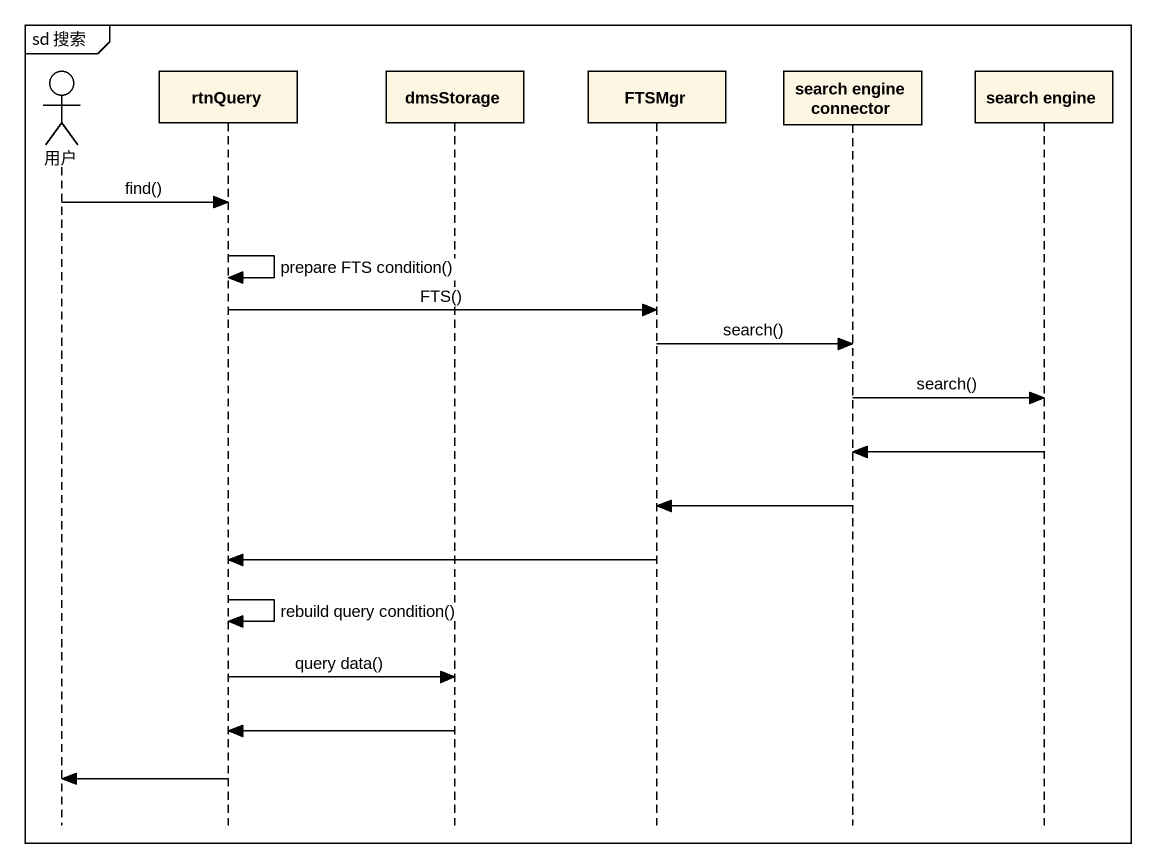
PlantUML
@startuml
mainframe sd 搜索
hide footbox
actor 用户
participant rtnQuery
participant dmsStorage
participant FTSMgr
participant "search engine connector" as search_engine_connector
participant "search engine" as search_engine

用户 -> rtnQuery : find()
rtnQuery -> rtnQuery : prepare FTS condition()
rtnQuery -> FTSMgr : FTS()
FTSMgr -> search_engine_connector : search()
search_engine_connector -> search_engine : search()
search_engine -> search_engine_connector
search_engine_connector -> FTSMgr
FTSMgr -> rtnQuery
rtnQuery -> rtnQuery : rebuild query condition()
rtnQuery -> dmsStorage : query data()
dmsStorage -> rtnQuery
rtnQuery -> 用户
@enduml
